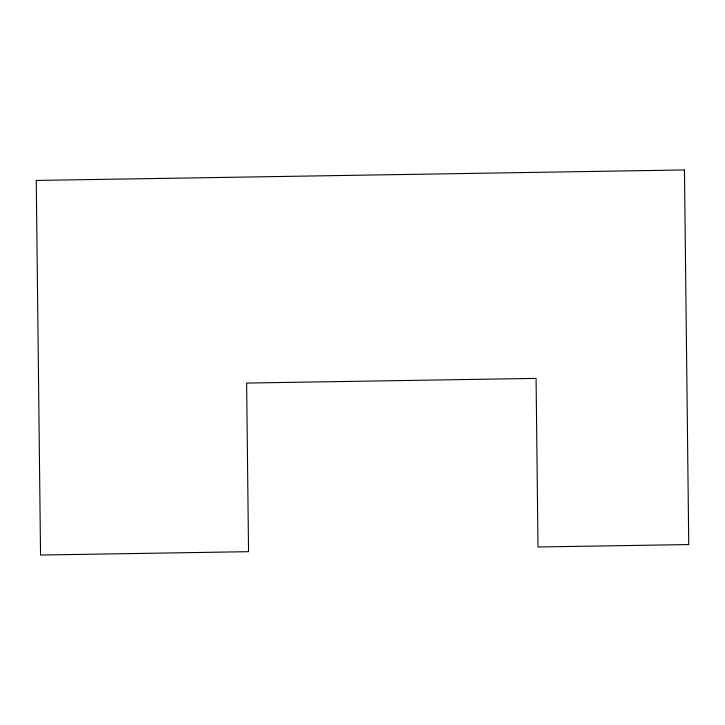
<?xml version="1.0" encoding="UTF-8"?>
<svg xmlns="http://www.w3.org/2000/svg" width="725" height="725" viewBox="0 0 725 725"><rect width="100%" height="100%" fill="white"/><g stroke="black" fill="none" stroke-linecap="round" stroke-linejoin="round"><path stroke-width="1.09" d="M684.454 169.958L36.25 180.443L40.546 555.042L248.548 551.68L246.618 383.072L536.074 378.387L538.004 546.994L688.75 544.557L684.454 169.958"/></g></svg>
